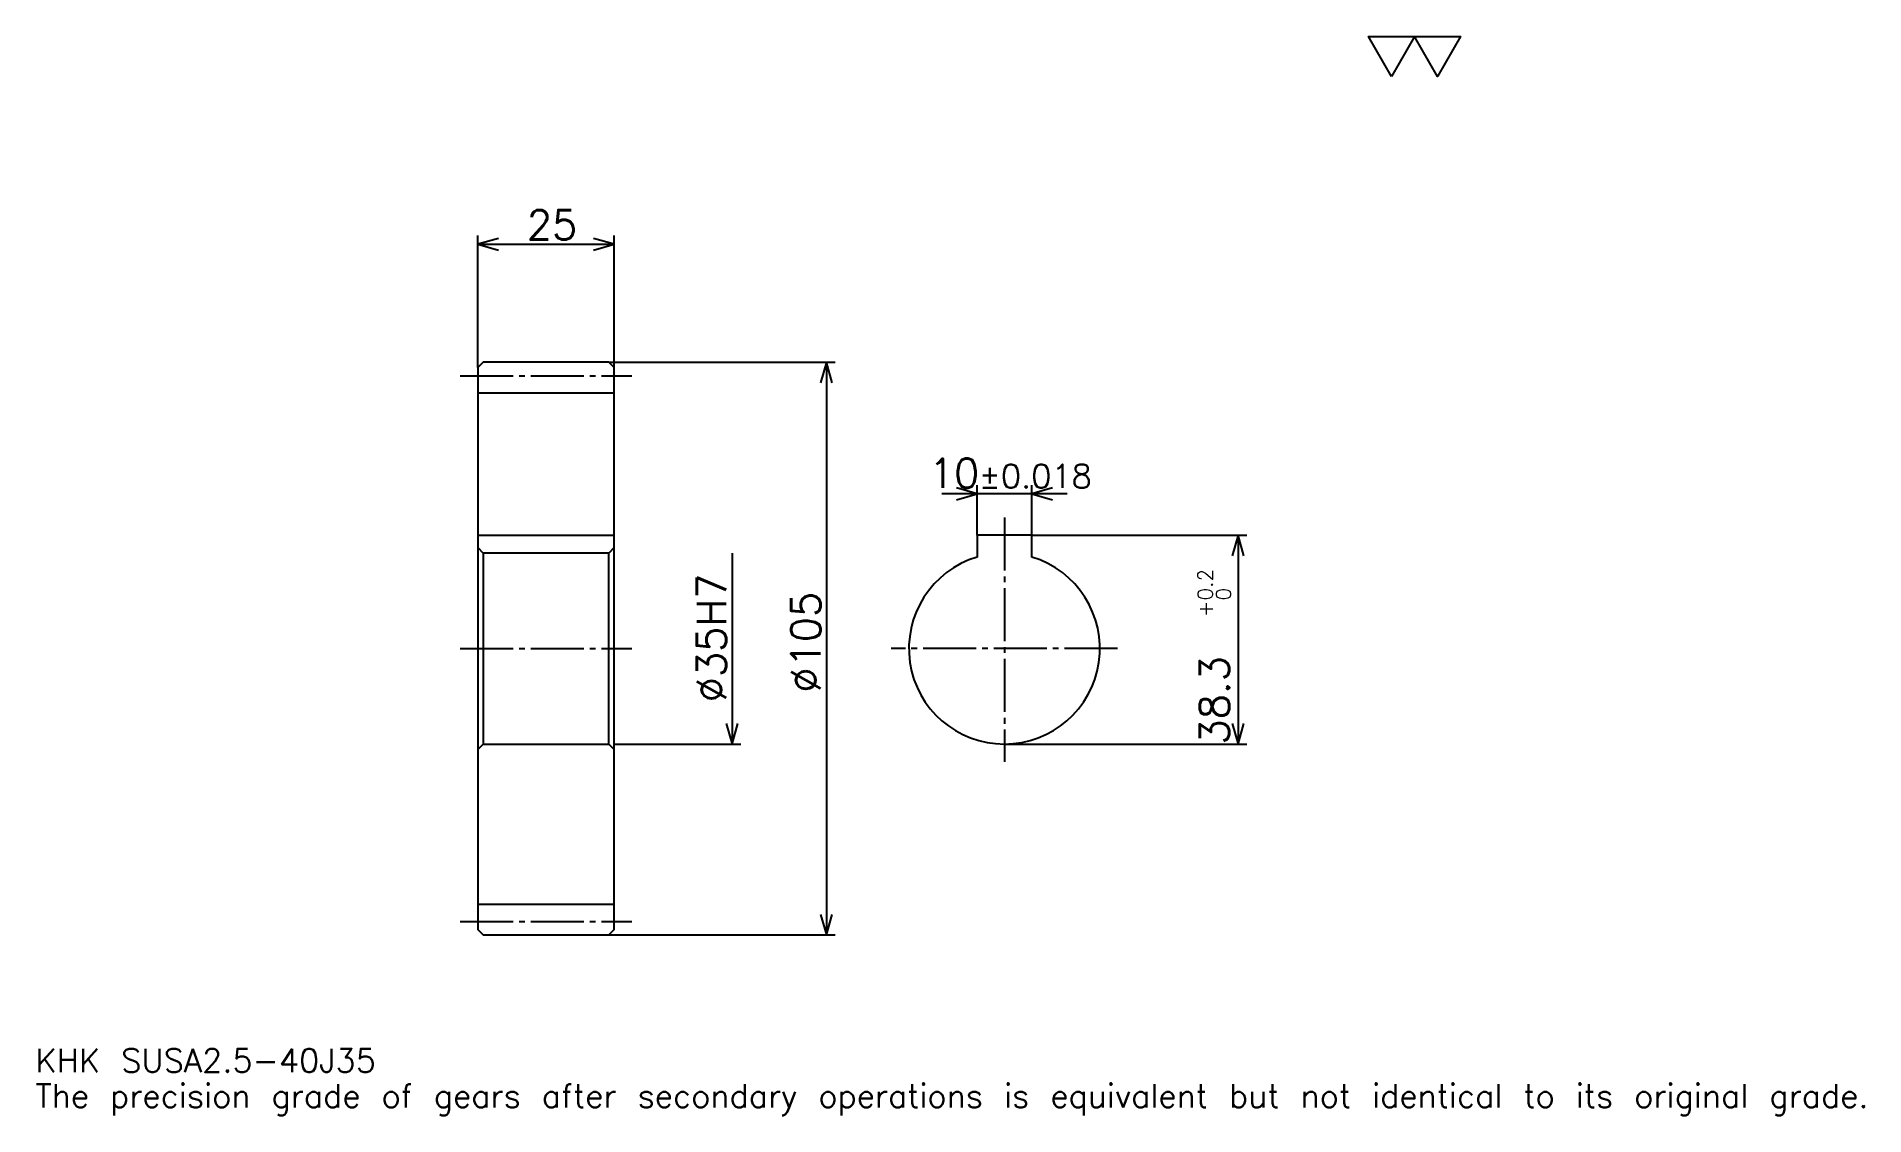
# Model space of a CAD drawing. Extents: x 11 to 346, y 4 to 202.
import ezdxf

# ---------------------------------------------------------------- set-up
doc = ezdxf.new("R2010")
doc.units = 0
doc.linetypes.add('DASHDOT', pattern=[12.961956, 9.721467, -1.080163, 1.080163, -1.080163])
doc.layers.get('0').update_dxf_attribs({"linetype": 'CONTINUOUS'})
doc.layers.add('DASHDOT', color=6, linetype='DASHDOT')
doc.styles.add('KANJI', font='TXT', dxfattribs={"bigfont": 'BIGFONT'})

msp = doc.modelspace()

# ---------------------------------------------------------------- linework, layer by layer
at = {"color": 5}
for p, q in [((91.827446, 142.041443), (91.827446, 165.264954)), ((116.827446, 142.041443), (116.827446, 165.264954)), ((91.827446, 163.644699), (116.827446, 163.644699)), ((91.827446, 141.041443), (91.827446, 142.041443)), ((115.827446, 142.041443), (116.827446, 142.041443)), ((116.827446, 142.041443), (157.333557, 142.041443)), ((116.827446, 141.041443), (116.827446, 142.041443)), ((155.713318, 142.041443), (155.713318, 37.041443)), ((199.816589, 117.902588), (176.854614, 117.902588)), ((183.335602, 110.341446), (183.335602, 119.522827)), ((193.335602, 110.341446), (193.335602, 119.522827)), ((193.335602, 110.341446), (232.761536, 110.341446)), ((231.141296, 110.341446), (231.141296, 72.041443)), ((138.43071, 107.041443), (138.43071, 72.041443)), ((116.827446, 72.041443), (140.050949, 72.041443)), ((188.335602, 72.041443), (232.761536, 72.041443)), ((115.827446, 37.041443), (116.827446, 37.041443)), ((116.827446, 37.041443), (157.333557, 37.041443))]:
    msp.add_line(p, q, dxfattribs=at)
at = {"color": 4}
for p, q in [((91.827446, 136.416443), (116.827446, 136.416443)), ((91.827446, 110.341446), (116.827446, 110.341446)), ((116.827446, 108.041443), (115.827446, 107.041443)), ((91.827446, 71.041443), (92.827446, 72.041443)), ((116.827446, 71.041443), (115.827446, 72.041443)), ((91.827446, 42.666443), (116.827446, 42.666443))]:
    msp.add_line(p, q, dxfattribs=at)
at = {"color": 7}
msp.add_lwpolyline([(259.239136, 194.429352), (255.026505, 201.731247), (271.877045, 201.731247), (267.664398, 194.429352), (263.451782, 201.731247), (259.239136, 194.429352)], dxfattribs=at)
at = {"color": 5}
for points in [[(95.608017, 164.724854), (91.827446, 163.644699), (95.608017, 162.564545)], [(113.046875, 162.564545), (116.827446, 163.644699), (113.046875, 164.724854)], [(156.793488, 138.260864), (155.713318, 142.041443), (154.633148, 138.260864)], [(179.555023, 116.822418), (183.335602, 117.902588), (179.555023, 118.982742)], [(197.11618, 118.982742), (193.335602, 117.902588), (197.11618, 116.822418)], [(232.221466, 106.560867), (231.141296, 110.341446), (230.061127, 106.560867)], [(137.35054, 75.822014), (138.43071, 72.041443), (139.510864, 75.822014)], [(230.061127, 75.822014), (231.141296, 72.041443), (232.221466, 75.822014)], [(154.633148, 40.822014), (155.713318, 37.041443), (156.793488, 40.822014)]]:
    msp.add_lwpolyline(points, dxfattribs=at)
at = {"color": 4}
for points in [[(91.827446, 71.041443), (91.827446, 38.041443), (92.827446, 37.041443), (115.827446, 37.041443), (116.827446, 38.041443), (116.827446, 141.041443), (115.827446, 142.041443), (92.827446, 142.041443), (91.827446, 141.041443), (91.827446, 71.041443)], [(91.827446, 108.041443), (92.827446, 107.041443), (92.827446, 72.041443), (115.827446, 72.041443), (115.827446, 107.041443), (92.827446, 107.041443)], [(193.335602, 106.311951), (193.335602, 110.341446), (183.335602, 110.341446), (183.335602, 106.311951)]]:
    msp.add_lwpolyline(points, dxfattribs=at)
msp.add_arc((188.335602, 89.541443), 17.5, 106.60154993, 73.39845007, dxfattribs=at)
at = {"layer": 'DASHDOT', "color": 7}
for p, q in [((88.58696, 139.541443), (120.067932, 139.541443)), ((188.335602, 113.581932), (188.335602, 68.800949)), ((88.58696, 89.541443), (120.067932, 89.541443)), ((209.07608, 89.541443), (167.595108, 89.541443)), ((88.58696, 39.541443), (120.067932, 39.541443))]:
    msp.add_line(p, q, dxfattribs=at)

# ---------------------------------------------------------------- texts
at = {"color": 7, "style": 'KANJI'}
for s, height, p in [('25', 5.400815, (100.816917, 164.50882)), ('10', 5.400815, (174.486847, 118.982742)), ('%%p0.018', 4.320652, (183.613556, 118.982742)), ('KHK SUSA2.5-40J35', 4.320652, (10.80163, 11.881793)), ('The precision grade of gears after secondary operations is equivalent but not identical to its original grade.', 4.320652, (10.80163, 5.400815))]:
    msp.add_text(s, height=height, dxfattribs=at).set_placement(p)
for s, height, p in [('%%c35H7', 5.400815, (137.35054, 79.684952)), ('0.2', 2.700408, (226.496613, 98.363106)), ('%%c105', 5.400815, (154.633148, 81.440216)), ('+', 2.700408, (226.496613, 95.338646)), ('0', 2.700408, (229.845123, 98.363106)), ('38.3', 5.400815, (229.521057, 71.961784))]:
    msp.add_text(s, height=height, rotation=90, dxfattribs=at).set_placement(p)

doc.saveas('drawing.dxf')
